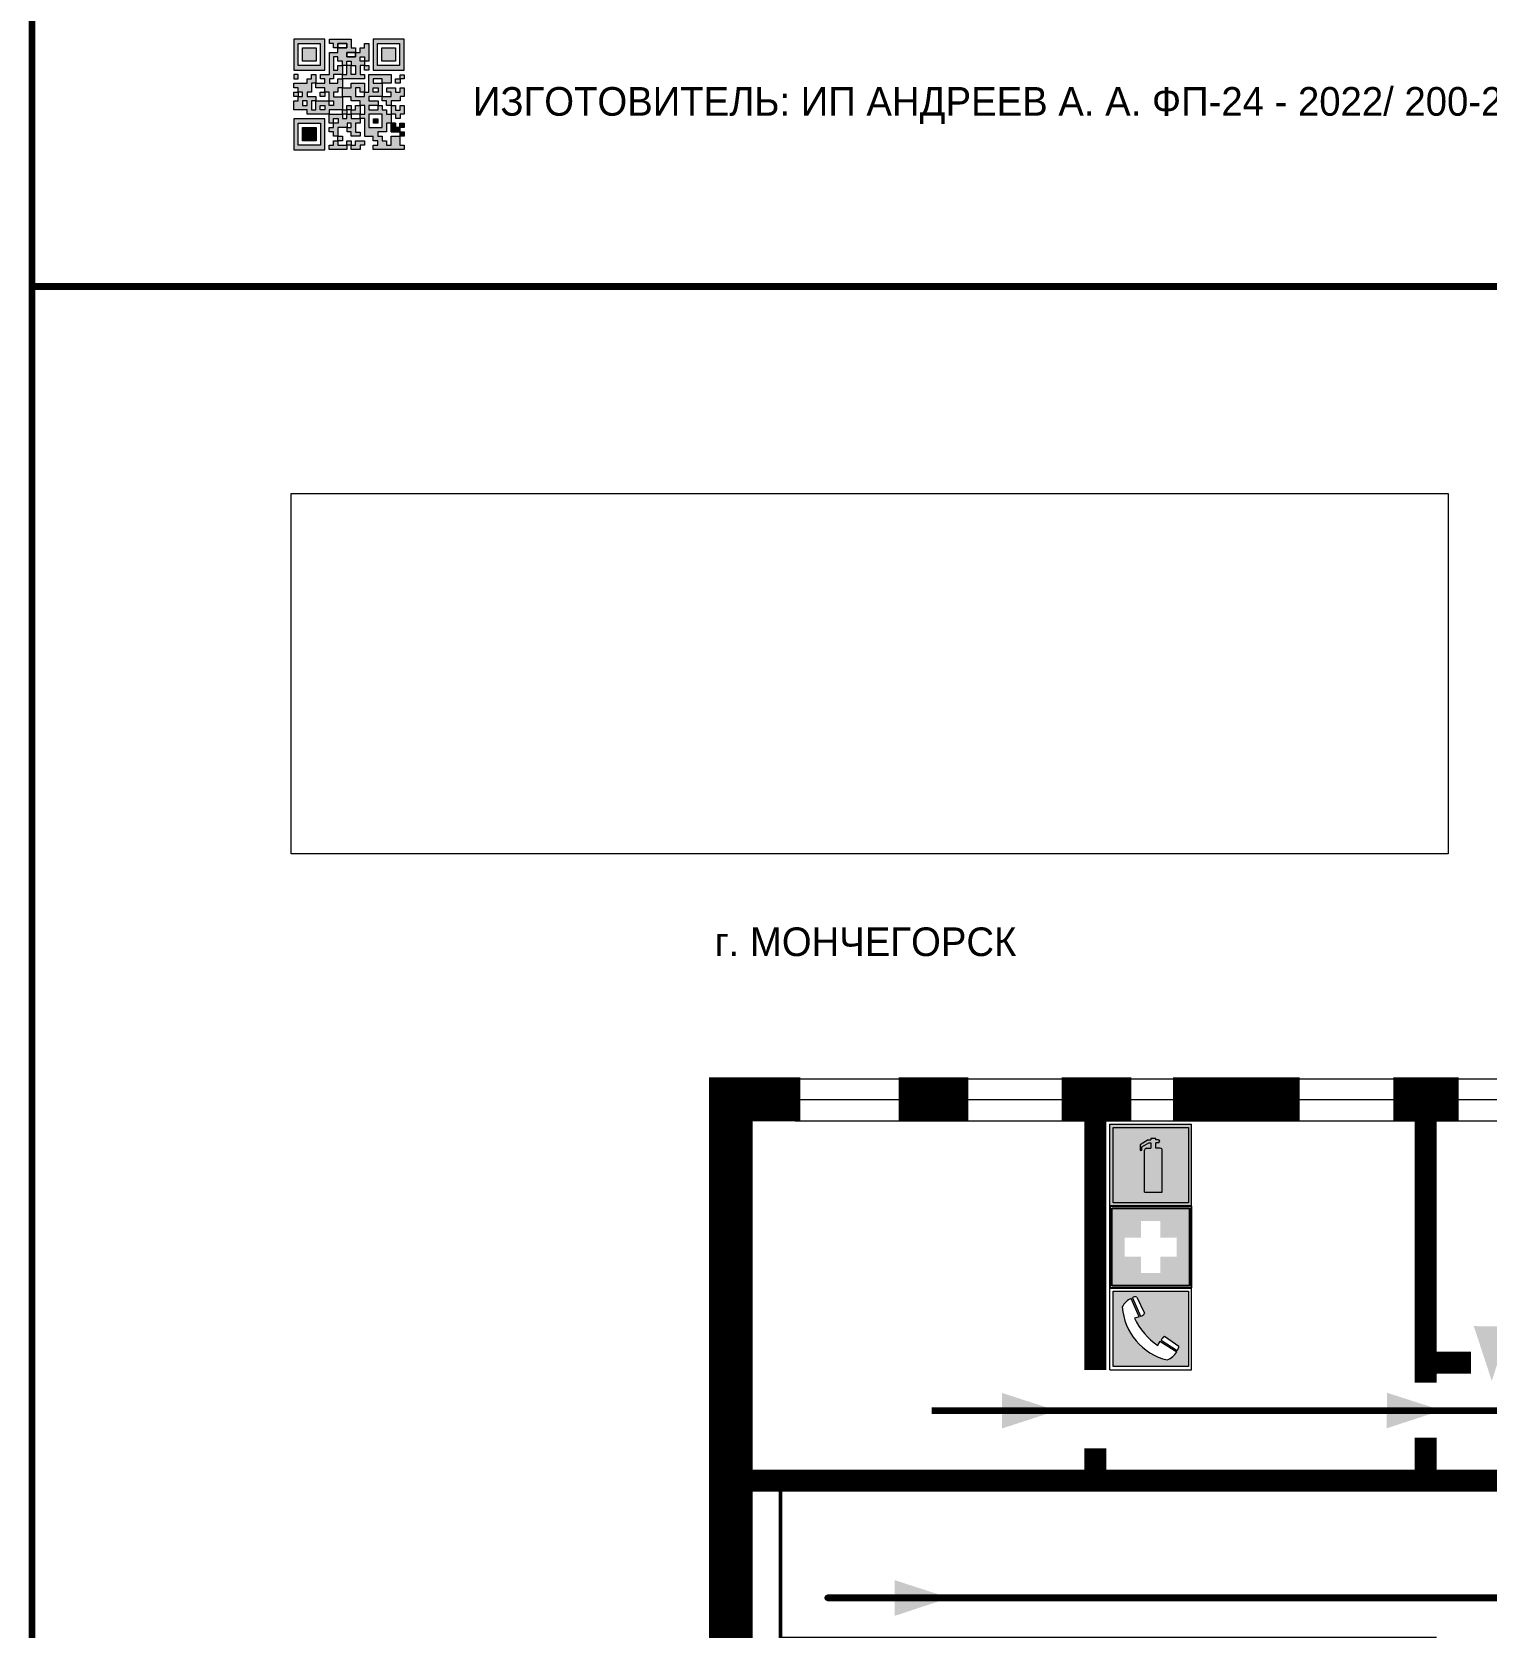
# Model space of a CAD drawing. Header units: millimetres. Extents: x 13114 to 67229, y 22859 to 38520.
# Drawn here: x 25704 to 25846.2, y 25724.7 to 25880.7 of the extents above; entities that cross this region are included whole.
import ezdxf

# ---------------------------------------------------------------- set-up
doc = ezdxf.new("R2010")
doc.units = ezdxf.units.MM
doc.layers.add('План_Штампы', color=7, linetype='Continuous')
doc.styles.add('обычный', font='arial.ttf')
picture_1 = doc.add_image_def('image1.jpg', size_in_pixel=(337, 105))

# ---------------------------------------------------------------- blocks, each defined once
blk = doc.blocks.new('A$C456E1F9C')
at = {"lineweight": 5}
h = blk.add_hatch(color=242, dxfattribs=at)
h.paths.add_polyline_path([(0.51, -1.47), (0.51, -13.26), (12.29, -13.26), (12.29, -1.47)])
h.paths.add_polyline_path([(5.42, -4.95, -0.254479), (4.78, -5.4), (3.52, -2.53, -0.209735), (4.23, -2.4)], flags=16)
h.paths.add_polyline_path([(8.53, -8.6), (10.87, -10.17), (10.54, -10.76), (8.03, -9.13, -0.192251)], flags=16)
h.paths.add_polyline_path([(4.61, -5.49, 0.005518), (3.87, -5.72, 0.128647), (7.49, -10.01, 0.00809), (7.83, -9.33), (10.47, -10.97, -0.16736), (8.99, -12.25, -0.327862), (1.95, -3.95, -0.166952), (3.36, -2.62)], flags=16)
at = {"color": 242, "lineweight": 5}
for p, q in [((0, -13.77), (0, -0.97)), ((12.8, -0.97), (0, -0.97)), ((4.23, -2.4), (5.42, -4.95)), ((12.8, -13.77), (12.8, -0.97)), ((4.61, -5.49), (3.36, -2.62)), ((3.52, -2.53), (4.78, -5.4)), ((7.83, -9.33), (10.47, -10.97)), ((8.03, -9.13), (10.54, -10.76)), ((10.81, -10.12), (8.53, -8.6)), ((10.54, -10.76), (10.8, -10.3)), ((10.8, -10.3), (10.81, -10.12)), ((0, -13.77), (12.8, -13.77))]:
    blk.add_line(p, q, dxfattribs=at)
blk.add_lwpolyline([(0.51, -1.47), (12.29, -1.47), (12.29, -13.26), (0.51, -13.26)], close=True, dxfattribs=at)
for centre, radius, start, end in [((4.02, -3.27), 0.891, 76.3284, 123.7092), ((4.59, -5.34), 2.99, 114.2845, 152.1974), ((11.12, -3.31), 9.19, 183.9915, 256.6009), ((4.68, -4.59), 0.824, 276.9621, 334.0723), ((14.98, -39.1), 35.17, 107.1487, 108.4135), ((13.86, -0.94), 11.08, 205.5536, 234.8762), ((-13.31, 0.8), 23.44, 332.5487, 334.4027), ((8.94, -9.5), 0.989, 114.4092, 157.9388), ((7.87, -9.46), 3, 291.9291, 329.9329)]:
    blk.add_arc(centre, radius, start, end, dxfattribs=at)
blk = doc.blocks.new('A$C18900ED3')
h = blk.add_hatch(color=126)
h.paths.add_polyline_path([(-0.18, -0.18), (-7.02, -0.18), (-7.02, -7.02), (-0.18, -7.02)])
h.paths.add_polyline_path([(-5.89, -4.46), (-5.89, -2.77), (-4.46, -2.77), (-4.46, -1.31), (-2.77, -1.31), (-2.77, -2.77), (-1.33, -2.77), (-1.33, -4.46), (-2.77, -4.46), (-2.77, -5.89), (-4.46, -5.89), (-4.46, -4.46)], flags=16)
at = {"color": 126}
for p, q in [((-7.2, 0), (-7.2, -7.2)), ((0, 0), (-7.2, 0)), ((0, -7.2), (0, 0)), ((-7.02, -7.02), (-7.02, -0.18)), ((-7.02, -0.18), (-0.18, -0.18)), ((-0.18, -0.18), (-0.18, -7.02)), ((-7.2, -7.2), (0, -7.2)), ((-0.18, -7.02), (-7.02, -7.02))]:
    blk.add_line(p, q, dxfattribs=at)
blk = doc.blocks.new('A$C3AD82952')
at = {"true_color": 0xf5f5ff}
h = blk.add_hatch(color=7, dxfattribs=at)
h.dxf.hatch_style = 1
h.paths.add_polyline_path([(8.21, 8.73, 0.414214), (7.89, 9.05), (7.22, 9.05), (7.22, 9.92), (7.59, 9.92, 1), (7.57, 10.36), (7.22, 10.36), (7.22, 10.6), (6.43, 10.6), (6.43, 10.36), (6.01, 10.36), (4.74, 9.59), (4.74, 8.69), (4.98, 8.73), (4.98, 9.26), (6.12, 9.91), (6.43, 9.91), (6.43, 9.05), (5.76, 9.05, 0.414214), (5.44, 8.73), (5.44, 2.2), (8.21, 2.2)], flags=0)
h.paths.add_polyline_path([(12.8, 12.8), (0, 12.8), (0, 0), (12.8, 0)])
h.paths.add_polyline_path([(0.51, 12.29), (12.29, 12.29), (12.29, 0.51), (0.51, 0.51)], flags=16)
h.paths.add_polyline_path([(4.74, 9.59), (6.01, 10.36), (6.43, 10.36), (6.43, 10.6), (7.22, 10.6), (7.22, 10.36), (7.59, 10.36, -0.94586), (7.59, 9.92), (7.22, 9.92), (7.22, 9.05), (7.89, 9.05, -0.414214), (8.21, 8.73), (8.21, 2.2), (5.44, 2.2), (5.44, 8.73, -0.414214), (5.76, 9.05), (6.43, 9.05), (6.43, 9.91), (6.12, 9.91), (4.98, 9.26), (4.98, 8.73), (4.74, 8.69)], flags=0)
h = blk.add_hatch(color=242)
h.dxf.hatch_style = 1
h.paths.add_polyline_path([(12.29, 12.29), (0.51, 12.29), (0.51, 0.51), (12.29, 0.51)])
h.paths.add_polyline_path([(4.74, 8.69), (4.74, 9.59), (6.01, 10.36), (6.43, 10.36), (6.43, 10.6), (7.22, 10.6), (7.22, 10.36), (7.59, 10.36, -0.94586), (7.59, 9.92), (7.22, 9.92), (7.22, 9.05), (7.89, 9.05, -0.414214), (8.21, 8.73), (8.21, 2.2), (5.44, 2.2), (5.44, 8.73, -0.414214), (5.76, 9.05), (6.43, 9.05), (6.43, 9.91), (6.12, 9.91), (4.98, 9.26), (4.98, 8.73)], flags=16)
h = blk.add_hatch(color=7, dxfattribs=at)
h.dxf.hatch_style = 1
h.paths.add_polyline_path([(8.21, 8.73, 0.414214), (7.89, 9.05), (7.22, 9.05), (7.22, 9.92), (7.59, 9.92, 1), (7.57, 10.36), (7.22, 10.36), (7.22, 10.6), (6.43, 10.6), (6.43, 10.36), (6.01, 10.36), (4.74, 9.59), (4.74, 8.69), (4.98, 8.73), (4.98, 9.26), (6.12, 9.91), (6.43, 9.91), (6.43, 9.05), (5.76, 9.05, 0.414214), (5.44, 8.73), (5.44, 2.2), (8.21, 2.2)])
at = {"color": 242, "lineweight": 5}
for p, q in [((0, 0), (0, 12.8)), ((0, 12.8), (12.8, 12.8)), ((12.8, 0), (12.8, 12.8)), ((6.01, 10.36), (4.74, 9.59)), ((6.01, 10.36), (6.43, 10.36)), ((7.22, 10.6), (6.43, 10.6)), ((6.43, 10.6), (6.43, 10.36)), ((7.22, 10.36), (7.22, 10.6)), ((7.59, 10.36), (7.22, 10.36)), ((4.74, 9.59), (4.74, 8.69)), ((4.74, 8.69), (4.98, 8.73)), ((4.98, 9.26), (6.12, 9.91)), ((4.98, 8.73), (4.98, 9.26)), ((5.44, 2.2), (5.44, 8.73)), ((5.76, 9.05), (6.43, 9.05)), ((6.12, 9.91), (6.43, 9.91)), ((6.43, 9.91), (6.43, 9.05)), ((7.22, 9.05), (7.22, 9.92)), ((7.59, 9.92), (7.22, 9.92)), ((7.89, 9.05), (7.22, 9.05)), ((8.21, 2.2), (8.21, 8.73)), ((0, 0), (12.8, 0)), ((5.44, 2.2), (8.21, 2.2))]:
    blk.add_line(p, q, dxfattribs=at)
blk.add_lwpolyline([(0.51, 12.29), (12.29, 12.29), (12.29, 0.51), (0.51, 0.51)], close=True, dxfattribs=at)
for centre, radius, start, end in [((7.58, 10.14), 0.223, 273.1875, 86.8125), ((5.76, 8.73), 0.32, 90, 180), ((7.89, 8.73), 0.32, 0, 90)]:
    blk.add_arc(centre, radius, start, end, dxfattribs=at)
blk = doc.blocks.new('QR')
at = {"lineweight": 0}
h = blk.add_hatch(color=256, dxfattribs=at)
h.dxf.hatch_style = 1
h.paths.add_polyline_path([(9241.16, 2687.38), (9242.01, 2687.38), (9242.01, 2687.83), (9241.59, 2687.83), (9241.59, 2688.68), (9239.45, 2688.68), (9239.45, 2688.25), (9239.86, 2688.25), (9239.86, 2687.83), (9240.29, 2687.83), (9240.29, 2688.25), (9241.16, 2688.25), (9241.16, 2687.83), (9240.29, 2687.83), (9240.29, 2687.38), (9239.45, 2687.38), (9239.45, 2685.22), (9238.57, 2685.22), (9238.57, 2684.8), (9239.02, 2684.8), (9239.02, 2684.37), (9238.13, 2684.37), (9238.13, 2683.92), (9239.02, 2683.92), (9239.02, 2683.5), (9239.44, 2683.5), (9239.44, 2682.64), (9239.87, 2682.64), (9239.87, 2682.18), (9239.44, 2682.18), (9239.44, 2682.64), (9238.13, 2682.64), (9238.13, 2681.76), (9237.71, 2681.76), (9237.71, 2682.64), (9238.13, 2682.64), (9238.13, 2683.07), (9237.27, 2683.07), (9237.27, 2683.51), (9237.71, 2683.51), (9237.71, 2684.37), (9238.13, 2684.37), (9238.13, 2685.22), (9237.71, 2685.22), (9237.71, 2684.8), (9237.28, 2684.8), (9237.28, 2684.38), (9235.98, 2684.38), (9235.98, 2683.92), (9236.4, 2683.92), (9236.4, 2683.49), (9236.84, 2683.49), (9236.84, 2683.07), (9236.4, 2683.07), (9236.4, 2682.64), (9235.98, 2682.64), (9235.98, 2681.76), (9237.29, 2681.76), (9237.29, 2681.33), (9239.43, 2681.33), (9239.43, 2681.76), (9240.74, 2681.76), (9240.74, 2683.05), (9239.87, 2683.05), (9239.87, 2683.5), (9240.29, 2683.5), (9240.29, 2683.91), (9240.74, 2683.91), (9240.74, 2684.81), (9240.29, 2684.81), (9240.29, 2684.79), (9240.29, 2684.37), (9239.45, 2684.37), (9239.45, 2684.8), (9239.87, 2684.8), (9239.87, 2685.21), (9240.74, 2685.21), (9240.74, 2686.1), (9240.29, 2686.1), (9240.29, 2685.64), (9239.86, 2685.64), (9239.86, 2686.95), (9240.29, 2686.95), (9240.29, 2686.52), (9240.74, 2686.52), (9240.74, 2686.1), (9241.16, 2686.1), (9241.16, 2686.53), (9241.59, 2686.53), (9241.59, 2686.1), (9242.02, 2686.1), (9242.02, 2685.21), (9241.59, 2685.21), (9241.59, 2686.1), (9241.16, 2686.1), (9241.16, 2685.21), (9240.74, 2685.21), (9240.74, 2684.81), (9242.89, 2684.81), (9242.89, 2685.22), (9242.47, 2685.22), (9242.47, 2686.11), (9242.89, 2686.11), (9242.89, 2686.52), (9242.46, 2686.52), (9242.46, 2686.95), (9242.89, 2686.95), (9242.89, 2686.52), (9243.32, 2686.52), (9243.32, 2688.26), (9242.9, 2688.26), (9242.9, 2687.83), (9242.47, 2687.83), (9242.47, 2687.38), (9242.01, 2687.38), (9242.01, 2686.94), (9241.16, 2686.94)])
h.paths.add_polyline_path([(9239.02, 2682.18), (9239.02, 2681.76), (9238.54, 2681.76), (9238.54, 2682.18)], flags=16)
h.paths.add_polyline_path([(9237.27, 2682.65), (9237.27, 2682.19), (9236.83, 2682.19), (9236.83, 2682.65)], flags=16)
h = blk.add_hatch(color=256, dxfattribs=at)
h.dxf.hatch_style = 1
h.paths.add_polyline_path([(9238.15, 2687.83), (9236.83, 2687.83), (9236.83, 2686.52), (9238.15, 2686.52)], flags=0)
h.paths.add_polyline_path([(9239.01, 2685.65), (9239.01, 2688.68), (9235.98, 2688.68), (9235.98, 2685.65)])
h.paths.add_polyline_path([(9236.41, 2686.1), (9236.41, 2688.26), (9238.56, 2688.26), (9238.56, 2686.1)], flags=16)
h.paths.add_polyline_path([(9236.83, 2686.52), (9236.83, 2687.83), (9238.15, 2687.83), (9238.15, 2686.52)], flags=0)
h = blk.add_hatch(color=256, dxfattribs=at)
h.dxf.hatch_style = 1
h.paths.add_polyline_path([(9238.15, 2686.52), (9238.15, 2687.83), (9236.83, 2687.83), (9236.83, 2686.52)])
h.paths.add_polyline_path([(9245.91, 2686.52), (9245.91, 2687.83), (9244.59, 2687.83), (9244.59, 2686.52)], flags=0)
h.paths.add_polyline_path([(9246.77, 2685.65), (9246.77, 2688.68), (9243.74, 2688.68), (9243.74, 2685.65)])
h.paths.add_polyline_path([(9244.17, 2686.1), (9244.17, 2688.26), (9246.32, 2688.26), (9246.32, 2686.1)], flags=16)
h.paths.add_polyline_path([(9244.59, 2686.52), (9244.59, 2687.83), (9245.91, 2687.83), (9245.91, 2686.52)], flags=0)
h = blk.add_hatch(color=256, dxfattribs=at)
h.dxf.hatch_style = 1
h.paths.add_polyline_path([(9240.75, 2681.76), (9240.75, 2681.35), (9241.17, 2681.35), (9241.17, 2681.76)])
h.paths.add_polyline_path([(9241.6, 2682.18), (9241.17, 2682.18), (9241.17, 2681.76), (9241.6, 2681.76)])
h.paths.add_polyline_path([(9242.47, 2681.34), (9242.47, 2682.19), (9242.02, 2682.19), (9242.02, 2681.76), (9241.6, 2681.76), (9241.6, 2681.34)])
h.paths.add_polyline_path([(9239.87, 2678.3), (9239.44, 2678.3), (9239.44, 2677.89), (9241.17, 2677.89), (9241.17, 2678.3), (9240.28, 2678.3), (9240.28, 2678.73), (9239.87, 2678.73)])
h.paths.add_polyline_path([(9240.75, 2678.73), (9240.75, 2679.19), (9240.28, 2679.19), (9240.28, 2678.73)])
h.paths.add_polyline_path([(9241.6, 2678.73), (9241.17, 2678.73), (9241.17, 2678.3), (9241.6, 2678.3)])
h.paths.add_polyline_path([(9242.02, 2678.3), (9241.6, 2678.3), (9241.6, 2677.89), (9242.48, 2677.89), (9242.48, 2678.31), (9242.9, 2678.31), (9242.9, 2678.73), (9242.02, 2678.73)])
h.paths.add_polyline_path([(9246.36, 2684.37), (9246.36, 2684.79), (9245.93, 2684.79), (9245.93, 2684.37)])
h.paths.add_polyline_path([(9246.78, 2685.2), (9246.36, 2685.2), (9246.36, 2684.79), (9246.78, 2684.79)])
h.paths.add_polyline_path([(9245.91, 2687.83), (9244.59, 2687.83), (9244.59, 2686.52), (9245.91, 2686.52)])
h = blk.add_hatch(color=256, dxfattribs=at)
h.dxf.hatch_style = 1
h.paths.add_polyline_path([(9243.32, 2686.11), (9242.89, 2686.11), (9242.89, 2685.64), (9243.32, 2685.64)])
h.paths.add_polyline_path([(9239.02, 2683.07), (9239.02, 2683.5), (9238.56, 2683.5), (9238.56, 2683.07)])
h.paths.add_polyline_path([(9236.4, 2684.8), (9236.4, 2685.22), (9235.98, 2685.22), (9235.98, 2684.8)])
h.paths.add_polyline_path([(9236.4, 2683.07), (9236.4, 2683.49), (9235.98, 2683.49), (9235.98, 2683.07)])
h = blk.add_hatch(color=256, dxfattribs=at)
h.dxf.hatch_style = 1
h.paths.add_polyline_path([(9243.32, 2682.64), (9243.32, 2683.07), (9244.62, 2683.07), (9244.62, 2684.37), (9243.74, 2684.37), (9243.74, 2684.8), (9244.62, 2684.8), (9244.62, 2684.37), (9245.48, 2684.37), (9245.48, 2685.22), (9243.32, 2685.22), (9243.32, 2683.5), (9242.89, 2683.5), (9242.89, 2683.06), (9242.01, 2683.06), (9242.01, 2683.91), (9242.47, 2683.91), (9242.47, 2683.5), (9242.89, 2683.5), (9242.89, 2684.38), (9241.59, 2684.38), (9241.59, 2683.91), (9240.74, 2683.91), (9240.74, 2683.05), (9241.59, 2683.05), (9241.59, 2682.64), (9242.47, 2682.64), (9242.47, 2682.19), (9242.91, 2682.19), (9242.91, 2681.34), (9242.48, 2681.34), (9242.48, 2680.91), (9242.91, 2680.91), (9242.91, 2679.17), (9243.75, 2679.17), (9243.75, 2678.73), (9244.2, 2678.73), (9244.2, 2678.3), (9243.75, 2678.3), (9243.75, 2677.88), (9246.78, 2677.88), (9246.78, 2678.3), (9246.35, 2678.3), (9246.35, 2679.19), (9245.48, 2679.19), (9245.48, 2678.31), (9245.05, 2678.31), (9245.05, 2678.73), (9244.62, 2678.73), (9244.62, 2679.19), (9244.2, 2679.19), (9244.2, 2679.61), (9245.05, 2679.61), (9245.05, 2680.46), (9245.48, 2680.46), (9245.48, 2681.34), (9245.04, 2681.34), (9245.04, 2681.76), (9244.63, 2681.76), (9244.63, 2682.19), (9244.21, 2682.19), (9244.21, 2681.76), (9243.32, 2681.76), (9243.32, 2682.19), (9244.21, 2682.19), (9244.21, 2682.64)])
h.paths.add_polyline_path([(9243.75, 2683.49), (9243.75, 2683.92), (9244.21, 2683.92), (9244.21, 2683.49)], flags=16)
h.paths.add_polyline_path([(9243.32, 2681.34), (9244.63, 2681.34), (9244.63, 2680.04), (9243.32, 2680.04)], flags=16)
h.paths.add_polyline_path([(9243.76, 2680.89), (9244.18, 2680.89), (9244.18, 2680.48), (9243.76, 2680.48)], flags=0)
h = blk.add_hatch(color=256, dxfattribs=at)
h.dxf.hatch_style = 1
h.paths.add_polyline_path([(9246.36, 2683.07), (9246.78, 2683.07), (9246.78, 2683.92), (9246.36, 2683.92), (9246.36, 2683.49), (9245.92, 2683.49), (9245.92, 2683.92), (9245.06, 2683.92), (9245.06, 2683.49), (9245.48, 2683.49), (9245.48, 2683.07), (9244.62, 2683.07), (9244.62, 2682.65), (9245.05, 2682.65), (9245.05, 2682.18), (9245.48, 2682.18), (9245.48, 2682.65), (9246.36, 2682.65)])
h.paths.add_polyline_path([(9246.78, 2682.18), (9246.36, 2682.18), (9246.36, 2681.75), (9245.92, 2681.75), (9245.92, 2682.18), (9245.48, 2682.18), (9245.48, 2681.34), (9245.48, 2681.34), (9245.94, 2681.34), (9245.94, 2680.91), (9246.36, 2680.91), (9246.36, 2681.34), (9246.78, 2681.34)])
h = blk.add_hatch(color=256, dxfattribs=at)
h.dxf.hatch_style = 1
h.paths.add_polyline_path([(9235.98, 2680.9), (9235.98, 2677.86), (9239.02, 2677.86), (9239.02, 2680.9)])
h.paths.add_polyline_path([(9238.57, 2680.48), (9238.57, 2678.32), (9236.41, 2678.32), (9236.41, 2680.48)], flags=16)
h.paths.add_polyline_path([(9238.15, 2680.05), (9238.15, 2678.74), (9236.83, 2678.74), (9236.83, 2680.05)], flags=0)
h = blk.add_hatch(color=256, dxfattribs=at)
h.dxf.hatch_style = 1
h.paths.add_polyline_path([(9238.15, 2680.05), (9236.83, 2680.05), (9236.83, 2678.74), (9238.15, 2678.74)])
h = blk.add_hatch(color=256, dxfattribs=at)
h.dxf.hatch_style = 1
h.paths.add_polyline_path([(9242.02, 2680.46), (9242.48, 2680.46), (9242.48, 2680.91), (9241.58, 2680.91), (9241.58, 2681.35), (9241.17, 2681.35), (9241.17, 2680.91), (9240.75, 2680.91), (9240.75, 2681.33), (9239.43, 2681.33), (9239.43, 2680.46), (9239.86, 2680.46), (9239.86, 2680.92), (9240.3, 2680.92), (9240.3, 2680.46), (9239.86, 2680.46), (9239.86, 2680.04), (9239.44, 2680.04), (9239.44, 2679.62), (9239.86, 2679.62), (9239.86, 2679.19), (9240.29, 2679.19), (9240.29, 2680.03), (9241.18, 2680.03), (9241.18, 2680.47), (9241.6, 2680.47), (9241.6, 2680.03), (9241.18, 2680.03), (9241.18, 2679.61), (9241.6, 2679.61), (9241.6, 2679.19), (9242.47, 2679.19), (9242.47, 2679.6), (9242.02, 2679.6)])
h = blk.add_hatch(color=256, dxfattribs=at)
h.dxf.hatch_style = 1
h.paths.add_polyline_path([(9244.18, 2680.48), (9244.18, 2680.89), (9243.76, 2680.89), (9243.76, 2680.48)])
h = blk.add_hatch(color=256, dxfattribs=at)
h.dxf.hatch_style = 1
h.paths.add_polyline_path([(9245.93, 2680.04), (9245.93, 2680.46), (9245.48, 2680.46), (9245.48, 2679.62), (9246.35, 2679.62), (9246.35, 2680.04)])
h.paths.add_polyline_path([(9246.78, 2680.04), (9246.78, 2680.46), (9246.35, 2680.46), (9246.35, 2680.04)])
h.paths.add_polyline_path([(9246.78, 2679.18), (9246.78, 2679.62), (9246.35, 2679.62), (9246.35, 2679.18)])
for points in [[(9237.71, 2685.22), (9238.13, 2685.22), (9238.13, 2684.37), (9237.71, 2684.37), (9237.71, 2683.51), (9237.27, 2683.51), (9237.27, 2683.07), (9238.13, 2683.07), (9238.13, 2682.64), (9237.71, 2682.64), (9237.71, 2681.76), (9238.13, 2681.76), (9238.13, 2682.64), (9239.44, 2682.64), (9239.44, 2683.5), (9239.02, 2683.5), (9239.02, 2683.07), (9238.56, 2683.07), (9238.56, 2683.5), (9239.02, 2683.5), (9239.02, 2683.92), (9238.13, 2683.92), (9238.13, 2684.37), (9239.02, 2684.37), (9239.02, 2684.8), (9238.57, 2684.8), (9238.57, 2685.22), (9239.45, 2685.22), (9239.45, 2687.38), (9240.29, 2687.38), (9240.29, 2687.83), (9239.86, 2687.83), (9239.86, 2688.25), (9239.45, 2688.25), (9239.45, 2688.68), (9241.59, 2688.68), (9241.59, 2687.83), (9242.01, 2687.83), (9242.01, 2687.38), (9242.47, 2687.38), (9242.47, 2687.83), (9242.9, 2687.83), (9242.9, 2688.26), (9243.32, 2688.26), (9243.32, 2686.52), (9242.89, 2686.52), (9242.89, 2686.11), (9243.32, 2686.11), (9243.32, 2685.64), (9242.89, 2685.64), (9242.89, 2686.11), (9242.47, 2686.11), (9242.47, 2685.22), (9242.89, 2685.22), (9242.89, 2684.81), (9240.74, 2684.81), (9240.74, 2683.91), (9241.59, 2683.91), (9241.59, 2684.38), (9242.89, 2684.38), (9242.89, 2683.5), (9242.47, 2683.5), (9242.47, 2683.91), (9242.01, 2683.91), (9242.01, 2683.06), (9242.89, 2683.06), (9242.89, 2683.5), (9243.32, 2683.5), (9243.32, 2685.22), (9245.48, 2685.22), (9245.48, 2684.37), (9244.62, 2684.37), (9244.62, 2683.07), (9245.48, 2683.07), (9245.48, 2683.49), (9245.06, 2683.49), (9245.06, 2683.92), (9245.92, 2683.92), (9245.92, 2683.49), (9246.36, 2683.49), (9246.36, 2683.92), (9246.78, 2683.92), (9246.78, 2683.07), (9246.36, 2683.07), (9246.36, 2682.65), (9245.48, 2682.65), (9245.48, 2682.18), (9245.92, 2682.18), (9245.92, 2681.75), (9246.36, 2681.75), (9246.36, 2682.18), (9246.78, 2682.18), (9246.78, 2681.34), (9246.36, 2681.34), (9246.36, 2680.91), (9245.94, 2680.91), (9245.94, 2681.34), (9245.48, 2681.34), (9245.48, 2680.46), (9245.93, 2680.46), (9245.93, 2680.04), (9246.35, 2680.04), (9246.35, 2680.46), (9246.78, 2680.46), (9246.78, 2680.04), (9246.78, 2680.04), (9246.35, 2680.04), (9246.35, 2679.62), (9246.78, 2679.62), (9246.78, 2679.18), (9246.35, 2679.18), (9246.35, 2678.3), (9246.78, 2678.3), (9246.78, 2677.88), (9243.75, 2677.88), (9243.75, 2678.3), (9244.2, 2678.3), (9244.2, 2678.73), (9243.75, 2678.73), (9243.75, 2679.17), (9242.91, 2679.17), (9242.91, 2680.91), (9242.48, 2680.91), (9242.48, 2680.46), (9242.02, 2680.46), (9242.02, 2679.6), (9242.47, 2679.6), (9242.47, 2679.19), (9241.6, 2679.19), (9241.6, 2679.61), (9241.18, 2679.61), (9241.18, 2680.03), (9240.29, 2680.03), (9240.29, 2679.19), (9240.75, 2679.19), (9240.75, 2678.73), (9240.28, 2678.73), (9240.28, 2678.3), (9241.17, 2678.3), (9241.17, 2678.73), (9241.6, 2678.73), (9241.6, 2678.3), (9242.02, 2678.3), (9242.02, 2678.73), (9242.9, 2678.73), (9242.9, 2678.31), (9242.48, 2678.31), (9242.48, 2677.89), (9241.6, 2677.89), (9241.6, 2678.3), (9241.17, 2678.3), (9241.17, 2677.89), (9239.44, 2677.89), (9239.44, 2678.3), (9239.87, 2678.3), (9239.87, 2678.73), (9240.28, 2678.73), (9240.28, 2679.19), (9240.29, 2679.19), (9239.86, 2679.19), (9239.86, 2679.62), (9239.44, 2679.62), (9239.44, 2680.04), (9239.86, 2680.04), (9239.86, 2680.46), (9239.43, 2680.46), (9239.43, 2681.33), (9237.29, 2681.33), (9237.29, 2681.76), (9235.98, 2681.76), (9235.98, 2682.64), (9236.4, 2682.64), (9236.4, 2683.07), (9235.98, 2683.07), (9235.98, 2683.49), (9236.4, 2683.49), (9236.4, 2683.92), (9235.98, 2683.92), (9235.98, 2684.38), (9237.28, 2684.38), (9237.28, 2684.8), (9237.71, 2684.8), (9237.71, 2685.22), (9237.92, 2685.22)], [(9240.74, 2686.1), (9240.74, 2686.52), (9240.29, 2686.52), (9240.29, 2686.95), (9239.86, 2686.95), (9239.86, 2685.64), (9240.29, 2685.64), (9240.29, 2686.1), (9240.74, 2686.1), (9240.74, 2686.52)], [(9240.74, 2685.21), (9239.87, 2685.21), (9239.87, 2684.8), (9239.45, 2684.8), (9239.45, 2684.37), (9240.29, 2684.37), (9240.29, 2684.79), (9240.29, 2684.81), (9240.74, 2684.81), (9240.74, 2685.21), (9239.87, 2685.21)], [(9244.62, 2684.37), (9244.62, 2684.8), (9243.74, 2684.8), (9243.74, 2684.37), (9244.62, 2684.37)], [(9240.74, 2683.05), (9240.74, 2681.76), (9239.43, 2681.76), (9239.43, 2681.33), (9240.75, 2681.33), (9240.75, 2681.35), (9240.75, 2680.91), (9241.17, 2680.91), (9241.17, 2681.35), (9241.58, 2681.35), (9241.58, 2680.91), (9242.48, 2680.91), (9242.48, 2681.34), (9242.91, 2681.34), (9242.91, 2682.19), (9242.47, 2682.19), (9242.47, 2682.64), (9241.59, 2682.64), (9241.59, 2683.05), (9240.74, 2683.05)], [(9240.74, 2683.91), (9240.29, 2683.91), (9240.29, 2683.5), (9239.87, 2683.5), (9239.87, 2683.05), (9240.74, 2683.05), (9240.74, 2683.91)], [(9244.62, 2683.07), (9243.32, 2683.07), (9243.32, 2682.64), (9244.21, 2682.64), (9244.21, 2682.19), (9243.32, 2682.19), (9243.32, 2681.76), (9244.21, 2681.76), (9244.21, 2682.19), (9244.63, 2682.19), (9244.63, 2681.76), (9245.04, 2681.76), (9245.04, 2681.34), (9245.48, 2681.34)], [(9245.48, 2682.18), (9245.05, 2682.18), (9245.05, 2682.65), (9244.62, 2682.65), (9244.62, 2683.07)], [(9241.6, 2681.76), (9242.02, 2681.76), (9242.02, 2682.19), (9242.47, 2682.19), (9242.47, 2681.34), (9241.6, 2681.34), (9241.6, 2681.76)], [(9245.48, 2682.18), (9245.48, 2681.34)], [(9239.86, 2680.46), (9239.86, 2680.92), (9240.3, 2680.92), (9240.3, 2680.46), (9239.86, 2680.46)], [(9245.48, 2680.46), (9245.05, 2680.46), (9245.05, 2679.61), (9244.2, 2679.61), (9244.2, 2679.19), (9244.62, 2679.19), (9244.62, 2678.73), (9245.05, 2678.73), (9245.05, 2678.31), (9245.48, 2678.31), (9245.48, 2679.19), (9246.35, 2679.19), (9246.35, 2679.07)], [(9246.35, 2679.62), (9245.48, 2679.62), (9245.48, 2680.46)], [(9245.48, 2680.46), (9245.48, 2679.62), (9246.35, 2679.62), (9246.35, 2680.04), (9245.93, 2680.04), (9245.93, 2680.46), (9245.48, 2680.46), (9245.48, 2679.62)], [(9246.35, 2679.62), (9246.35, 2679.18)]]:
    blk.add_lwpolyline(points, dxfattribs=at)
for points in [[(9235.98, 2685.65), (9239.01, 2685.65), (9239.01, 2688.68), (9235.98, 2688.68)], [(9236.41, 2688.26), (9238.56, 2688.26), (9238.56, 2686.1), (9236.41, 2686.1)], [(9236.83, 2687.83), (9238.15, 2687.83), (9238.15, 2686.52), (9236.83, 2686.52)], [(9240.29, 2687.83), (9241.16, 2687.83), (9241.16, 2688.25), (9240.29, 2688.25)], [(9240.29, 2688.25), (9241.16, 2688.25), (9241.16, 2687.83), (9240.29, 2687.83)], [(9243.74, 2685.65), (9246.77, 2685.65), (9246.77, 2688.68), (9243.74, 2688.68)], [(9244.17, 2688.26), (9246.32, 2688.26), (9246.32, 2686.1), (9244.17, 2686.1)], [(9244.59, 2687.83), (9245.91, 2687.83), (9245.91, 2686.52), (9244.59, 2686.52)], [(9241.16, 2686.1), (9240.74, 2686.1), (9240.74, 2685.21), (9241.16, 2685.21)], [(9242.01, 2687.38), (9241.16, 2687.38), (9241.16, 2686.94), (9242.01, 2686.94)], [(9241.16, 2687.38), (9242.01, 2687.38), (9242.01, 2686.94), (9241.16, 2686.94)], [(9241.16, 2686.53), (9241.59, 2686.53), (9241.59, 2686.1), (9241.16, 2686.1)], [(9241.59, 2686.1), (9242.02, 2686.1), (9242.02, 2685.21), (9241.59, 2685.21)], [(9242.89, 2686.52), (9242.46, 2686.52), (9242.46, 2686.95), (9242.89, 2686.95)], [(9235.98, 2684.8), (9236.4, 2684.8), (9236.4, 2685.22), (9235.98, 2685.22)], [(9245.93, 2684.79), (9246.36, 2684.79), (9246.36, 2684.37), (9245.93, 2684.37)], [(9246.36, 2685.2), (9246.78, 2685.2), (9246.78, 2684.79), (9246.36, 2684.79)], [(9236.4, 2683.07), (9236.84, 2683.07), (9236.84, 2683.49), (9236.4, 2683.49)], [(9243.75, 2683.92), (9244.21, 2683.92), (9244.21, 2683.49), (9243.75, 2683.49)], [(9236.83, 2682.19), (9237.27, 2682.19), (9237.27, 2682.65), (9236.83, 2682.65)], [(9238.54, 2682.18), (9239.02, 2682.18), (9239.02, 2681.76), (9238.54, 2681.76)], [(9239.44, 2682.64), (9239.87, 2682.64), (9239.87, 2682.18), (9239.44, 2682.18)], [(9240.75, 2681.76), (9241.17, 2681.76), (9241.17, 2681.35), (9240.75, 2681.35)], [(9241.17, 2682.18), (9241.6, 2682.18), (9241.6, 2681.76), (9241.17, 2681.76)], [(9235.98, 2677.86), (9239.02, 2677.86), (9239.02, 2680.9), (9235.98, 2680.9)], [(9236.41, 2680.48), (9238.57, 2680.48), (9238.57, 2678.32), (9236.41, 2678.32)], [(9236.83, 2680.05), (9238.15, 2680.05), (9238.15, 2678.74), (9236.83, 2678.74)], [(9241.18, 2680.03), (9241.6, 2680.03), (9241.6, 2680.47), (9241.18, 2680.47)], [(9243.32, 2680.04), (9244.63, 2680.04), (9244.63, 2681.34), (9243.32, 2681.34)], [(9243.76, 2680.89), (9244.18, 2680.89), (9244.18, 2680.48), (9243.76, 2680.48)]]:
    blk.add_lwpolyline(points, close=True, dxfattribs=at)

msp = doc.modelspace()

# ---------------------------------------------------------------- linework, layer by layer
at = {"color": 6, "lineweight": 100}
for points in [[(25703.99, 25855.78), (26303.99, 25855.78), (26303.99, 26250.78), (25703.99, 26250.78)], [(25703.99, 25460.78), (26303.99, 25460.78), (26303.99, 25855.78), (25703.99, 25855.78)]]:
    msp.add_lwpolyline(points, close=True, dxfattribs=at)
at = {"lineweight": 0}
for points, const_width in [([(25779.11, 25776.29), (25772.33, 25776.29), (25772.33, 25773.39)], 4.28), ([(25795.55, 25776.29), (25788.74, 25776.29)], 4.28), ([(25811.5, 25776.29), (25804.69, 25776.29)], 4.28), ([(25827.95, 25776.29), (25815.56, 25776.29)], 4.28), ([(25843.5, 25776.29), (25837.1, 25776.29)], 4.28), ([(25840.28, 25776), (25840.28, 25748.6)], 2.14), ([(25772.33, 25773.39), (25772.33, 25773.39), (25772.33, 25567.78), (25794.48, 25567.78)], 4.28), ([(25807.98, 25749.82), (25807.98, 25774.24)], 2.14), ([(25840.28, 25750.54), (25844.71, 25750.54)], 2.14), ([(25840.28, 25743.21), (25840.28, 25739.01)], 2.14), ([(25807.98, 25739.01), (25807.98, 25742.16)], 2.14), ([(25773.2, 25739.01), (25911.84, 25739.01)], 2.14)]:
    msp.add_lwpolyline(points, dxfattribs=dict(at, const_width=const_width))
for points in [[(25778.98, 25778.3), (26243.56, 25778.3)], [(25779.11, 25776.29), (26243.56, 25776.29)], [(25778.63, 25774.18), (26243.56, 25774.18)]]:
    msp.add_lwpolyline(points, dxfattribs=at)
at = {"color": 126, "lineweight": 100, "true_color": 0x008754}
for points in [[(25900.6, 25757.76), (25900.6, 25769.16), (25892.75, 25769.16), (25892.75, 25745.83), (25791.99, 25745.83)], [(25915.99, 25745.83), (25915.99, 25727.55), (25781.78, 25727.55), (26243.56, 25727.55)]]:
    msp.add_lwpolyline(points, dxfattribs=at)
at = {"lineweight": 50}
msp.add_lwpolyline([(25777.18, 25738.88), (25777.18, 25723.58), (25841.32, 25723.58)], dxfattribs=at)
at = {"layer": 'План_Штампы', "color": 126, "true_color": 0x008754}
for points in [[(25844.98, 25754.11), (25848.46, 25754.1), (25846.74, 25748.76)], [(25798.84, 25744.1), (25798.85, 25747.58), (25804.2, 25745.85)], [(25836.47, 25744.12), (25836.48, 25747.6), (25841.83, 25745.88)], [(25788.35, 25725.78), (25788.36, 25729.27), (25793.7, 25727.54)]]:
    msp.add_solid(points, dxfattribs=at)

# ---------------------------------------------------------------- block references
at = {"color": 22, "lineweight": 100, "true_color": 0xbb1e10}
msp.add_blockref('QR', (16493.62, 23191.28), dxfattribs=at)
for name, p, xscale, yscale, zscale in [('A$C3AD82952', (25809.39, 25765.85), 0.625, 0.625, 0.625), ('A$C18900ED3', (25817.39, 25765.85), 1.111111111007631, 1.111111111007631, 1.111111111007631), ('A$C456E1F9C', (25809.39, 25758.46), 0.625, 0.625, 0.625)]:
    msp.add_blockref(name, p, dxfattribs=dict(xscale=xscale, yscale=yscale, zscale=zscale))

# ---------------------------------------------------------------- texts
at = {"lineweight": 0, "char_height": 2.8, "attachment_point": 5, "style": 'обычный'}
for s, insert, width in [('\\pi-8.4,l8.4,t8.4;{\\fProxima Nova Rg|b0|i0|c204|p2;ИЗГОТОВИТЕЛЬ: ИП АНДРЕЕВ А. А.\\fProxima Nova Rg|b0|i0|c0|p2; \\fProxima Nova Rg|b0|i0|c204|p2;ФП-24 - 2022/ 200-25-1440 ГОСТ 34428-2018-Е\\H1.2266x; }', (25821.14, 25873.47), 191.3484), ('\\pi-8.4,l8.4,t8.4;{\\fProxima Nova Rg|b0|i0|c204|p2;г. МОНЧЕГОРСК\\H1.1997x; }', (25785.5, 25791.68), 126.6484)]:
    msp.add_mtext(s, dxfattribs=dict(at, insert=insert, width=width))

# ---------------------------------------------------------------- pictures from other files: only their frames are drawn
at = {"color": 7, "lineweight": 0, "true_color": 0xf5f5ff}
image = msp.add_image(picture_1, insert=(25729.35, 25800.29), size_in_units=(113.11, 35.24), dxfattribs=at)
image.dxf.flags = 7

doc.saveas('drawing.dxf')
